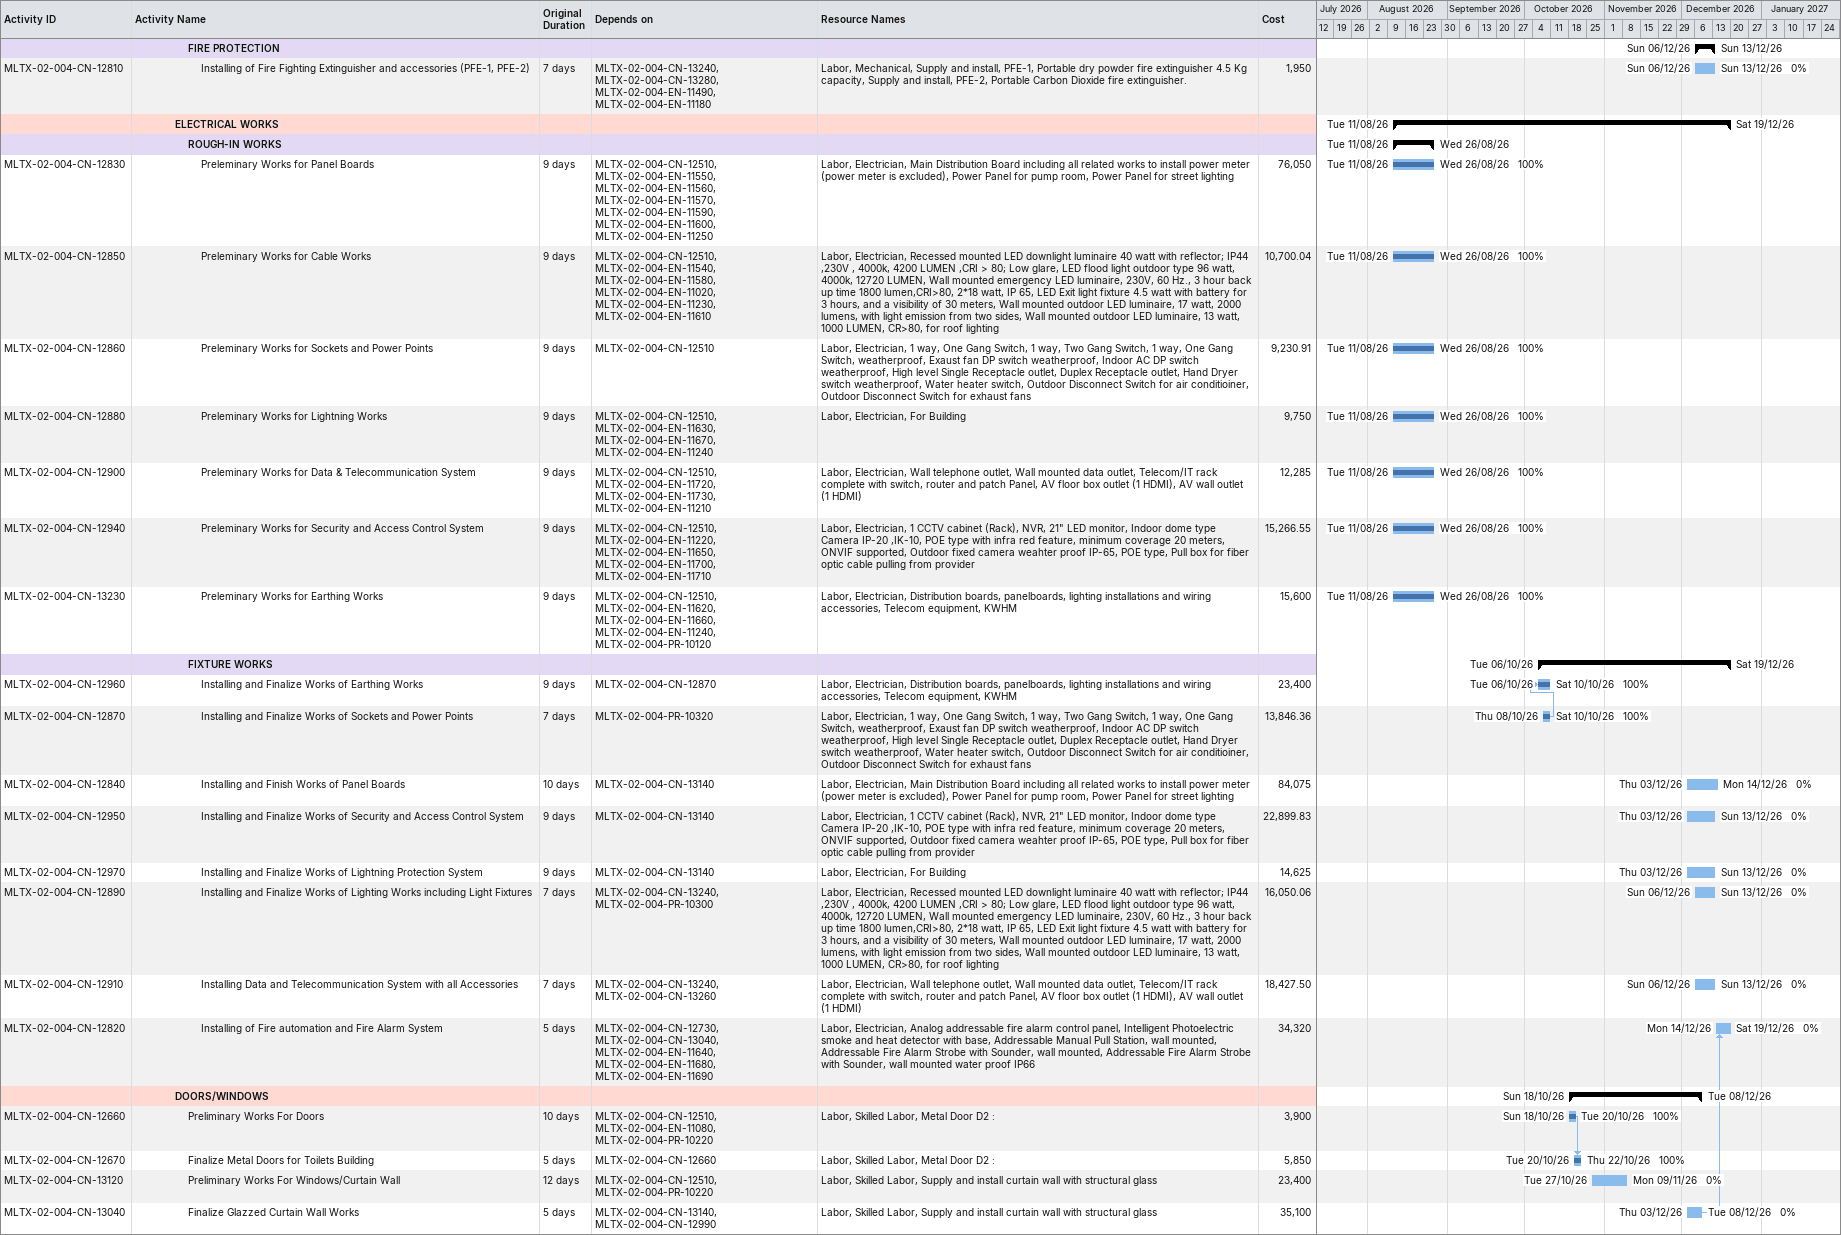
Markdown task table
| ID | Level | Task | Original duration | Start | Finish | Predecessors | Resources | % complete | Cost |
|---|---|---|---|---|---|---|---|---|---|
|  | 5 | **FIRE PROTECTION** |  | 2026-12-06 | 2026-12-13 |  |  |  |  |
| MLTX-02-004-CN-12810 | 6 | Installing of Fire Fighting Extinguisher and accessories (PFE-1, PFE-2) | 7d | 2026-12-06 | 2026-12-13 | MLTX-02-004-CN-13240, MLTX-02-004-CN-13280, MLTX-02-004-EN-11490, MLTX-02-004-EN-11180 | Labor, Mechanical, Supply and install, PFE-1, Portable dry powder fire extinguisher 4.5 Kg capacity, Supply and install, PFE-2, Portable Carbon Dioxide fire extinguisher. | 0 | 1950 |
|  | 4 | **ELECTRICAL WORKS** |  | 2026-08-11 | 2026-12-19 |  |  |  |  |
|  | 5 | **ROUGH-IN WORKS** |  | 2026-08-11 | 2026-08-26 |  |  |  |  |
| MLTX-02-004-CN-12830 | 6 | Preleminary Works for Panel Boards | 9d | 2026-08-11 | 2026-08-26 | MLTX-02-004-CN-12510, MLTX-02-004-EN-11550, MLTX-02-004-EN-11560, MLTX-02-004-EN-11570, MLTX-02-004-EN-11590, MLTX-02-004-EN-11600, MLTX-02-004-EN-11250 | Labor, Electrician, Main Distribution Board including all related works to install power meter (power meter is excluded), Power Panel for pump room, Power Panel for street lighting | 100 | 76050 |
| MLTX-02-004-CN-12850 | 6 | Preleminary Works for Cable Works | 9d | 2026-08-11 | 2026-08-26 | MLTX-02-004-CN-12510, MLTX-02-004-EN-11540, MLTX-02-004-EN-11580, MLTX-02-004-EN-11020, MLTX-02-004-EN-11230, MLTX-02-004-EN-11610 | Labor, Electrician, Recessed mounted LED downlight luminaire 40 watt with reflector; IP44 ,230V , 4000k, 4200 LUMEN ,CRI > 80; Low glare, LED flood light outdoor type 96 watt, 4000k, 12720 LUMEN, Wall mounted emergency LED luminaire, 230V, 60 Hz., 3 hour back up time 1800 lumen,CRI>80, 2*18 watt, IP 65, LED Exit light fixture 4.5 watt with battery for 3 hours, and a visibility of 30 meters, Wall mounted outdoor LED luminaire, 17 watt, 2000 lumens, with light emission from two sides, Wall mounted outdoor LED luminaire, 13 watt, 1000 LUMEN, CR>80, for roof lighting | 100 | 10700.04 |
| MLTX-02-004-CN-12860 | 6 | Preleminary Works for Sockets and Power Points | 9d | 2026-08-11 | 2026-08-26 | MLTX-02-004-CN-12510 | Labor, Electrician, 1 way, One Gang Switch, 1 way, Two Gang Switch, 1 way, One Gang Switch, weatherproof, Exaust fan DP switch weatherproof, Indoor AC DP switch weatherproof, High level Single Receptacle outlet, Duplex Receptacle outlet, Hand Dryer switch weatherproof, Water heater switch, Outdoor Disconnect Switch for air conditioiner, Outdoor Disconnect Switch for exhaust fans | 100 | 9230.91 |
| MLTX-02-004-CN-12880 | 6 | Preleminary Works for Lightning Works | 9d | 2026-08-11 | 2026-08-26 | MLTX-02-004-CN-12510, MLTX-02-004-EN-11630, MLTX-02-004-EN-11670, MLTX-02-004-EN-11240 | Labor, Electrician, For Building | 100 | 9750 |
| MLTX-02-004-CN-12900 | 6 | Preleminary Works for Data & Telecommunication System | 9d | 2026-08-11 | 2026-08-26 | MLTX-02-004-CN-12510, MLTX-02-004-EN-11720, MLTX-02-004-EN-11730, MLTX-02-004-EN-11210 | Labor, Electrician, Wall telephone outlet, Wall mounted data outlet, Telecom/IT rack complete with switch, router and patch Panel, AV floor box outlet (1 HDMI), AV wall outlet (1 HDMI) | 100 | 12285 |
| MLTX-02-004-CN-12940 | 6 | Preleminary Works for Security and Access Control System | 9d | 2026-08-11 | 2026-08-26 | MLTX-02-004-CN-12510, MLTX-02-004-EN-11220, MLTX-02-004-EN-11650, MLTX-02-004-EN-11700, MLTX-02-004-EN-11710 | Labor, Electrician, 1 CCTV cabinet (Rack), NVR, 21" LED monitor, Indoor dome type Camera IP-20 ,IK-10, POE type with infra red feature, minimum coverage 20 meters, ONVIF supported, Outdoor fixed camera weahter proof IP-65, POE type, Pull box for fiber optic cable pulling from provider | 100 | 15266.55 |
| MLTX-02-004-CN-13230 | 6 | Preleminary Works for Earthing Works | 9d | 2026-08-11 | 2026-08-26 | MLTX-02-004-CN-12510, MLTX-02-004-EN-11620, MLTX-02-004-EN-11660, MLTX-02-004-EN-11240, MLTX-02-004-PR-10120 | Labor, Electrician, Distribution boards, panelboards, lighting installations and wiring accessories, Telecom equipment, KWHM | 100 | 15600 |
|  | 5 | **FIXTURE WORKS** |  | 2026-10-06 | 2026-12-19 |  |  |  |  |
| MLTX-02-004-CN-12960 | 6 | Installing and Finalize Works of Earthing Works | 9d | 2026-10-06 | 2026-10-10 | MLTX-02-004-CN-12870 | Labor, Electrician, Distribution boards, panelboards, lighting installations and wiring accessories, Telecom equipment, KWHM | 100 | 23400 |
| MLTX-02-004-CN-12870 | 6 | Installing and Finalize Works of Sockets and Power Points | 7d | 2026-10-08 | 2026-10-10 | MLTX-02-004-PR-10320 | Labor, Electrician, 1 way, One Gang Switch, 1 way, Two Gang Switch, 1 way, One Gang Switch, weatherproof, Exaust fan DP switch weatherproof, Indoor AC DP switch weatherproof, High level Single Receptacle outlet, Duplex Receptacle outlet, Hand Dryer switch weatherproof, Water heater switch, Outdoor Disconnect Switch for air conditioiner, Outdoor Disconnect Switch for exhaust fans | 100 | 13846.36 |
| MLTX-02-004-CN-12840 | 6 | Installing and Finish Works of Panel Boards | 10d | 2026-12-03 | 2026-12-14 | MLTX-02-004-CN-13140 | Labor, Electrician, Main Distribution Board including all related works to install power meter (power meter is excluded), Power Panel for pump room, Power Panel for street lighting | 0 | 84075 |
| MLTX-02-004-CN-12950 | 6 | Installing and Finalize Works of Security and Access Control System | 9d | 2026-12-03 | 2026-12-13 | MLTX-02-004-CN-13140 | Labor, Electrician, 1 CCTV cabinet (Rack), NVR, 21" LED monitor, Indoor dome type Camera IP-20 ,IK-10, POE type with infra red feature, minimum coverage 20 meters, ONVIF supported, Outdoor fixed camera weahter proof IP-65, POE type, Pull box for fiber optic cable pulling from provider | 0 | 22899.83 |
| MLTX-02-004-CN-12970 | 6 | Installing and Finalize Works of Lightning Protection System | 9d | 2026-12-03 | 2026-12-13 | MLTX-02-004-CN-13140 | Labor, Electrician, For Building | 0 | 14625 |
| MLTX-02-004-CN-12890 | 6 | Installing and Finalize Works of Lighting Works including Light Fixtures | 7d | 2026-12-06 | 2026-12-13 | MLTX-02-004-CN-13240, MLTX-02-004-PR-10300 | Labor, Electrician, Recessed mounted LED downlight luminaire 40 watt with reflector; IP44 ,230V , 4000k, 4200 LUMEN ,CRI > 80; Low glare, LED flood light outdoor type 96 watt, 4000k, 12720 LUMEN, Wall mounted emergency LED luminaire, 230V, 60 Hz., 3 hour back up time 1800 lumen,CRI>80, 2*18 watt, IP 65, LED Exit light fixture 4.5 watt with battery for 3 hours, and a visibility of 30 meters, Wall mounted outdoor LED luminaire, 17 watt, 2000 lumens, with light emission from two sides, Wall mounted outdoor LED luminaire, 13 watt, 1000 LUMEN, CR>80, for roof lighting | 0 | 16050.06 |
| MLTX-02-004-CN-12910 | 6 | Installing Data and Telecommunication System with all Accessories | 7d | 2026-12-06 | 2026-12-13 | MLTX-02-004-CN-13240, MLTX-02-004-CN-13260 | Labor, Electrician, Wall telephone outlet, Wall mounted data outlet, Telecom/IT rack complete with switch, router and patch Panel, AV floor box outlet (1 HDMI), AV wall outlet (1 HDMI) | 0 | 18427.50 |
| MLTX-02-004-CN-12820 | 6 | Installing of Fire automation and Fire Alarm System | 5d | 2026-12-14 | 2026-12-19 | MLTX-02-004-CN-12730, MLTX-02-004-CN-13040, MLTX-02-004-EN-11640, MLTX-02-004-EN-11680, MLTX-02-004-EN-11690 | Labor, Electrician, Analog addressable fire alarm control panel, Intelligent Photoelectric smoke and heat detector with base, Addressable Manual Pull Station, wall mounted, Addressable Fire Alarm Strobe with Sounder, wall mounted, Addressable Fire Alarm Strobe with Sounder, wall mounted water proof IP66 | 0 | 34320 |
|  | 4 | **DOORS/WINDOWS** |  | 2026-10-18 | 2026-12-08 |  |  |  |  |
| MLTX-02-004-CN-12660 | 5 | Preliminary Works For Doors | 10d | 2026-10-18 | 2026-10-20 | MLTX-02-004-CN-12510, MLTX-02-004-EN-11080, MLTX-02-004-PR-10220 | Labor, Skilled Labor, Metal Door D2 : | 100 | 3900 |
| MLTX-02-004-CN-12670 | 5 | Finalize Metal Doors for Toilets Building | 5d | 2026-10-20 | 2026-10-22 | MLTX-02-004-CN-12660 | Labor, Skilled Labor, Metal Door D2 : | 100 | 5850 |
| MLTX-02-004-CN-13120 | 5 | Preliminary Works For Windows/Curtain Wall | 12d | 2026-10-27 | 2026-11-09 | MLTX-02-004-CN-12510, MLTX-02-004-PR-10220 | Labor, Skilled Labor, Supply and install curtain wall with structural glass | 0 | 23400 |
| MLTX-02-004-CN-13040 | 5 | Finalize Glazzed Curtain Wall Works | 5d | 2026-12-03 | 2026-12-08 | MLTX-02-004-CN-13140, MLTX-02-004-CN-12990 | Labor, Skilled Labor, Supply and install curtain wall with structural glass | 0 | 35100 |
